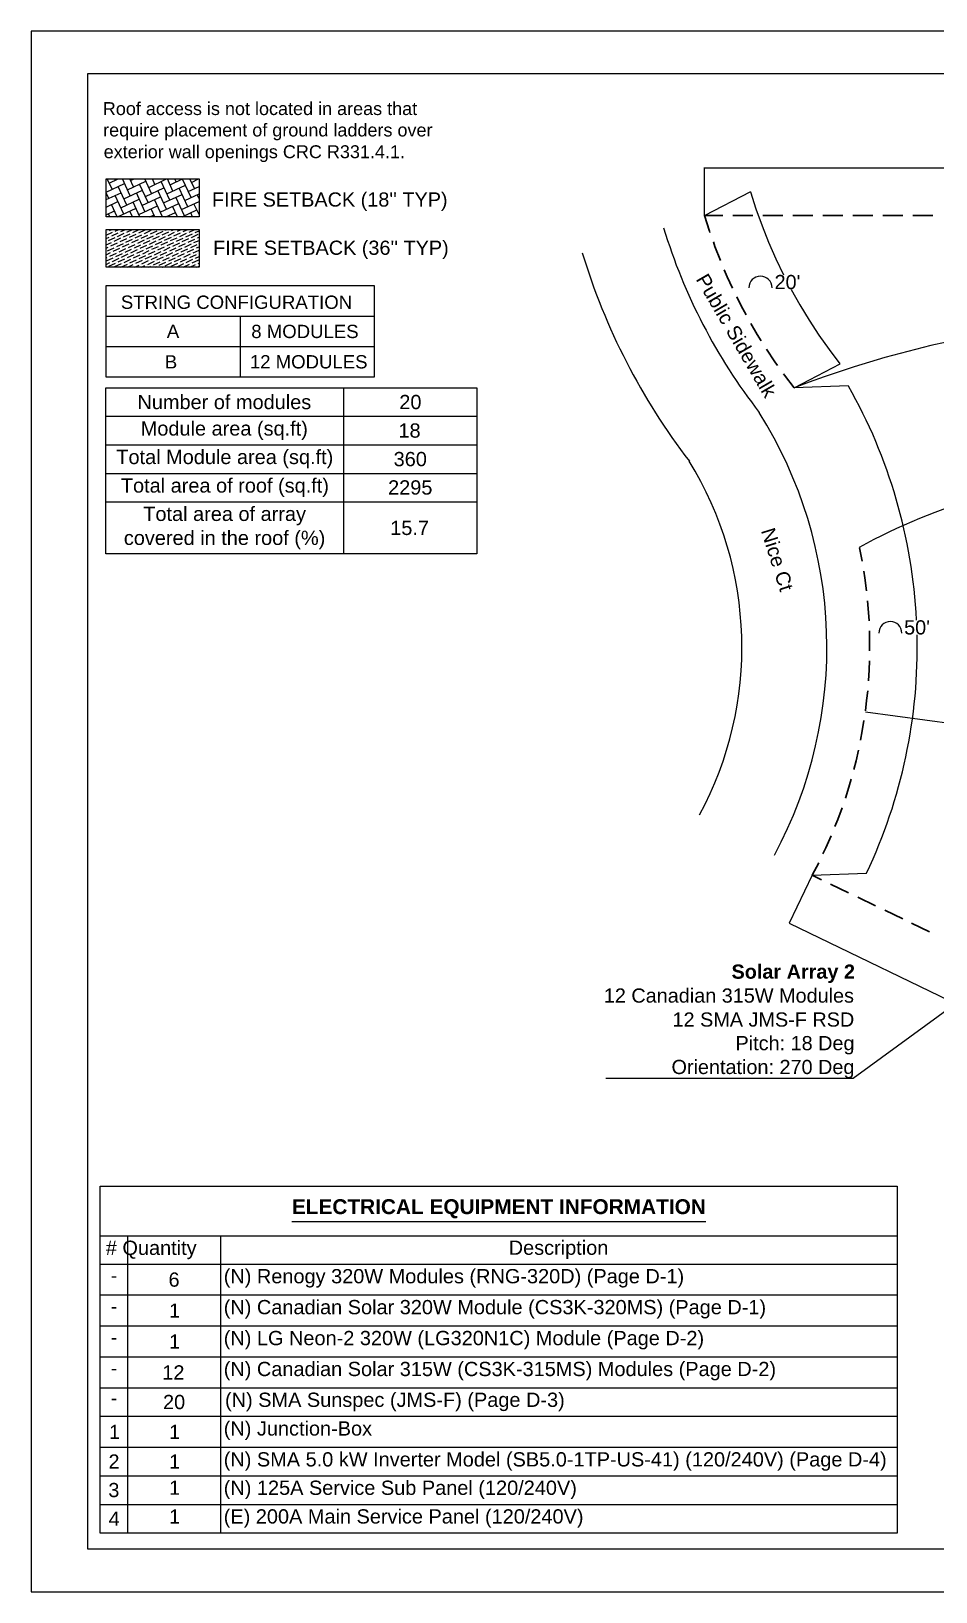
# Model space of a CAD drawing. Header units: inches. Extents: x 347 to 7477, y 1065 to 7514.
# Drawn here: x 2133 to 2770, y 6128 to 7228 of the extents above; entities that cross this region are included whole.
import ezdxf

# ---------------------------------------------------------------- set-up
doc = ezdxf.new("R2010")
doc.units = ezdxf.units.IN
doc.header["$MEASUREMENT"] = 0
doc.layers.add('PDF2_0', color=7, linetype='Continuous', true_color=0x636466)
for name, color, linetype in [('PDF2_PDF2_Geometry', 7, 'Continuous'), ('PDF2_PDF_Geometry', 7, 'Continuous'), ('PDF2_Text', 7, 'Continuous')]:
    doc.layers.add(name, color=color, linetype=linetype)
doc.styles.add('PDF Arial', font='arial.ttf')
doc.styles.add('PDF Arial Bold', font='arialbd.ttf')

msp = doc.modelspace()

# ---------------------------------------------------------------- linework, layer by layer
at = {"layer": 'PDF2_0', "color": 7, "lineweight": 25}
for points in [[(2132.6, 7228.3), (2132.6, 6128.4), (3832.5, 6128.4), (3832.5, 7228.3)], [(2185.4, 7124.2), (2250.9, 7124.2), (2250.9, 7097.5), (2185.4, 7097.5)], [(2185.4, 7088.6), (2250.9, 7088.6), (2250.9, 7062), (2185.4, 7062)], [(2446.6, 6859.9), (2185.2, 6859.9), (2185.2, 6977), (2446.6, 6977)], [(2742.8, 6169.8), (2181.3, 6169.8), (2181.3, 6414.3), (2742.8, 6414.3)]]:
    msp.add_lwpolyline(points, close=True, dxfattribs=at)
for points in [[(2607, 7098.4), (2607, 7132.3)], [(2607.2, 7132.1), (2931.9, 7132.1)], [(2607.1, 7098.4), (2639.6, 7115.3)], [(2639.5, 7115), (2643.3, 7103.1), (2647.6, 7091.2), (2652.2, 7079.6), (2657.3, 7068), (2662.8, 7056.7)], [(2668.1, 7046.3), (2674.3, 7035.4), (2680.8, 7024.6), (2687.6, 7014.2), (2694.9, 7003.9), (2702.4, 6993.9)], [(2708.6, 6978.3), (2670.3, 6976.9), (2702.7, 6993.8)], [(2352.7, 6977), (2352.7, 6859.9)], [(2185.2, 6956.9), (2446.6, 6956.9)], [(2185.2, 6936.8), (2446.6, 6936.8)], [(2185.2, 6916.7), (2446.6, 6916.7)], [(2185.2, 6896.7), (2446.6, 6896.7)], [(2720.4, 6748.8), (2720.4, 6748.9)], [(2720.6, 6748.7), (2824.9, 6734.5)], [(2945.3, 6660.5), (2711.8, 6490.2), (2537.6, 6490.2)], [(2682.9, 6633.4), (2666.6, 6599.6)], [(2683, 6633.5), (2721.3, 6634.9)], [(2666.8, 6599.7), (2800.9, 6534.8)], [(2316.3, 6389.5), (2413.2, 6389.5), (2608, 6389.5)], [(2181.3, 6379.4), (2742.8, 6379.4)], [(2200.5, 6379.4), (2200.5, 6169.8)], [(2265.9, 6379.4), (2265.9, 6169.8)], [(2181.3, 6359.3), (2742.8, 6359.3)], [(2181.3, 6337.6), (2742.8, 6337.6)], [(2181.3, 6315.8), (2742.8, 6315.8)], [(2181.3, 6294), (2742.8, 6294)], [(2181.3, 6272.2), (2742.8, 6272.2)], [(2181.3, 6252.1), (2742.8, 6252.1)], [(2181.3, 6230.3), (2742.8, 6230.3)], [(2181.3, 6210.2), (2742.8, 6210.2)], [(2181.3, 6190), (2742.8, 6190)]]:
    msp.add_lwpolyline(points, dxfattribs=at)
at = {"layer": 'PDF2_0', "color": 132, "lineweight": 25, "true_color": 0x00c1c1}
for points in [[(2185.4, 7114.9), (2198.3, 7120.9)], [(2189.6, 7116.9), (2186.2, 7124.2)], [(2187.6, 7121.2), (2193.9, 7124.2)], [(2191.9, 7123.2), (2191.5, 7124.2)], [(2200, 7105.8), (2193.9, 7118.9)], [(2202.4, 7112.2), (2196.9, 7124.2)], [(2200.4, 7116.5), (2213.4, 7122.6)], [(2204.7, 7118.6), (2202.1, 7124.2)], [(2202.7, 7123), (2205.2, 7124.2)], [(2215.1, 7107.5), (2209, 7120.6)], [(2217.5, 7114), (2212.7, 7124.2)], [(2213.1, 7111.9), (2226.2, 7118)], [(2215.5, 7118.2), (2227.9, 7124.2)], [(2219.7, 7120.3), (2218, 7124.2)], [(2230.2, 7109.3), (2224.1, 7122.3)], [(2228.2, 7113.6), (2241.3, 7119.7)], [(2232.5, 7115.7), (2228.6, 7124.2)], [(2230.5, 7120.1), (2239.3, 7124.2)], [(2234.8, 7122.1), (2233.9, 7124.2)], [(2243, 7104.6), (2236.9, 7117.7)], [(2245.3, 7111.1), (2239.2, 7124.1)], [(2243.3, 7115.3), (2250.9, 7118.9)], [(2247.6, 7117.4), (2244.5, 7124.2)], [(2245.6, 7121.8), (2250.6, 7124.2)], [(2250, 7123.8), (2249.8, 7124.2)], [(2185.4, 7109.6), (2196, 7114.5)], [(2187.3, 7110.4), (2185.4, 7114.5)], [(2185.4, 7104.3), (2193.7, 7108.2)], [(2193.3, 7097.5), (2189.3, 7106.1)], [(2197.8, 7099.4), (2191.7, 7112.5)], [(2195.7, 7103.8), (2208.8, 7109.9)], [(2198, 7110.2), (2211.1, 7116.3)], [(2209.2, 7097.5), (2204.4, 7107.9)], [(2212.8, 7101.2), (2206.8, 7114.3)], [(2210.7, 7105.5), (2223.8, 7111.6)], [(2225.1, 7097.5), (2219.5, 7109.6)], [(2227.9, 7102.9), (2221.8, 7116)], [(2223.6, 7100.9), (2236.6, 7107)], [(2225.8, 7107.3), (2238.9, 7113.3)], [(2240.6, 7098.3), (2234.5, 7111.3)], [(2238.6, 7102.6), (2250.9, 7108.4)], [(2240.9, 7109), (2250.9, 7113.6)], [(2250.9, 7099.1), (2247.3, 7106.7)], [(2250.9, 7110.4), (2249.6, 7113.1)], [(2185.4, 7099), (2191.3, 7101.8)], [(2188, 7097.5), (2187, 7099.7)], [(2193.5, 7097.5), (2206.5, 7103.5)], [(2203.9, 7097.5), (2202.1, 7101.4)], [(2208.5, 7099.2), (2221.6, 7105.3)], [(2216.2, 7097.5), (2219.2, 7098.9)], [(2219.8, 7097.5), (2217.2, 7103.2)], [(2227.5, 7097.5), (2234.3, 7100.6)], [(2230.5, 7097.5), (2229.9, 7098.5)], [(2235.7, 7097.5), (2232.3, 7105)], [(2239, 7097.5), (2249.3, 7102.4)], [(2246.3, 7097.5), (2245, 7100.3)]]:
    msp.add_lwpolyline(points, dxfattribs=at)
at = {"layer": 'PDF2_0', "color": 7, "lineweight": 30}
for points in [[(2620, 7098.4), (2607, 7098.4), (2610.5, 7087.4), (2610.9, 7086.5)], [(2641, 7098.4), (2627, 7098.4)], [(2662.2, 7098.4), (2648.1, 7098.4)], [(2683.4, 7098.4), (2669.3, 7098.4)], [(2704.5, 7098.4), (2690.4, 7098.4)], [(2725.6, 7098.4), (2711.5, 7098.4)], [(2746.8, 7098.4), (2732.7, 7098.4)], [(2767.9, 7098.4), (2753.8, 7098.4)], [(2613.3, 7079.8), (2614.3, 7076.6), (2618.3, 7066.7)], [(2621, 7060.1), (2623.1, 7055.3), (2626.8, 7047.3)], [(2629.9, 7041), (2633, 7034.7), (2636.3, 7028.4)], [(2639.8, 7022.3), (2644.2, 7014.6), (2647, 7010.2)], [(2650.7, 7004.3), (2656.7, 6995.4), (2658.6, 6992.6)], [(2662.7, 6986.8), (2663.3, 6986), (2670.2, 6976.9)], [(2718.1, 6854.7), (2716.2, 6864.3)], [(2721.2, 6833.8), (2720, 6843.1), (2719.2, 6847.8)], [(2723, 6812.7), (2722.3, 6821.5), (2721.9, 6826.8)], [(2723.4, 6791.6), (2723.4, 6799.9), (2723.2, 6805.7)], [(2722.6, 6770.5), (2723.1, 6778.3), (2723.2, 6784.6)], [(2720.4, 6749.4), (2721.3, 6756.7), (2722.1, 6763.4)], [(2717, 6728.6), (2718.2, 6735.3), (2719.4, 6742.4)], [(2712.3, 6708), (2713.9, 6714.1), (2715.6, 6721.7)], [(2706.3, 6687.8), (2708.1, 6693.2), (2710.4, 6701.2)], [(2699, 6667.9), (2701, 6672.8), (2704, 6681)], [(2690.5, 6648.5), (2692.6, 6652.8), (2696.4, 6661.3)], [(2689.5, 6630.3), (2682.9, 6633.5), (2687.5, 6642.2)], [(2708.6, 6621), (2695.9, 6627.2)], [(2727.6, 6611.8), (2715, 6618)], [(2746.7, 6602.7), (2734, 6608.8)], [(2765.7, 6593.5), (2753, 6599.6)]]:
    msp.add_lwpolyline(points, dxfattribs=at)
at = {"layer": 'PDF2_0', "lineweight": 25}
for points in [[(2185.4, 7086.8), (2185.8, 7087)], [(2185.4, 7084.6), (2190, 7086.6)], [(2186.7, 7087.4), (2186.7, 7087.4)], [(2187.7, 7087.8), (2189.4, 7088.6)], [(2188.4, 7083.6), (2188.4, 7083.6)], [(2189.4, 7084.1), (2194, 7086.3)], [(2190.9, 7087.1), (2190.9, 7087.1)], [(2191.8, 7087.5), (2194.3, 7088.6)], [(2193.5, 7083.7), (2198.2, 7085.9)], [(2194.9, 7086.7), (2194.9, 7086.7)], [(2195.9, 7087.2), (2199.1, 7088.6)], [(2197.7, 7083.5), (2202.3, 7085.6)], [(2199.1, 7086.4), (2199.1, 7086.4)], [(2200, 7086.8), (2204, 7088.6)], [(2201.8, 7083.1), (2206.5, 7085.3)], [(2203.3, 7086), (2203.3, 7086)], [(2204.2, 7086.5), (2208.8, 7088.6)], [(2205.9, 7082.7), (2210.7, 7084.9)], [(2207.4, 7085.7), (2207.4, 7085.7)], [(2208.4, 7086.1), (2213, 7088.3)], [(2210.1, 7082.4), (2214.7, 7084.6)], [(2211.6, 7085.4), (2211.6, 7085.4)], [(2212.5, 7085.8), (2217.2, 7088)], [(2214.2, 7082), (2218.9, 7084.2)], [(2215.7, 7085), (2215.7, 7085)], [(2216.7, 7085.5), (2221.3, 7087.6)], [(2218.1, 7088.4), (2218.1, 7088.4)], [(2218.4, 7081.7), (2223, 7083.9)], [(2219.8, 7084.6), (2219.8, 7084.6)], [(2220.7, 7085.1), (2225.5, 7087.3)], [(2222.3, 7088.1), (2222.3, 7088.1)], [(2222.6, 7081.4), (2227.2, 7083.6)], [(2223.2, 7088.5), (2223.6, 7088.6)], [(2224, 7084.3), (2224, 7084.3)], [(2224.9, 7084.7), (2229.6, 7086.9)], [(2226.4, 7087.7), (2226.4, 7087.7)], [(2227.3, 7088.2), (2228.5, 7088.6)], [(2228.1, 7084), (2228.1, 7084)], [(2229.1, 7084.4), (2233.7, 7086.6)], [(2230.5, 7087.4), (2230.5, 7087.4)], [(2231.5, 7087.8), (2233.3, 7088.6)], [(2232.3, 7083.6), (2232.3, 7083.6)], [(2233.2, 7084.1), (2237.9, 7086.3)], [(2234.6, 7087), (2234.6, 7087)], [(2235.6, 7087.5), (2238.2, 7088.6)], [(2237.4, 7083.7), (2242, 7085.9)], [(2238.8, 7086.6), (2238.8, 7086.6)], [(2239.7, 7087.1), (2243.1, 7088.6)], [(2241.5, 7083.4), (2246.2, 7085.6)], [(2243, 7086.4), (2243, 7086.4)], [(2243.9, 7086.7), (2248, 7088.6)], [(2245.6, 7083), (2250.3, 7085.2)], [(2247.1, 7086), (2247.1, 7086)], [(2248.1, 7086.5), (2250.9, 7087.7)], [(2185.4, 7082.3), (2187.5, 7083.2)], [(2185.4, 7077.7), (2189.2, 7079.5)], [(2185.4, 7075.4), (2186.9, 7076.1)], [(2186, 7080.3), (2186, 7080.3)], [(2186.3, 7073.6), (2191, 7075.7)], [(2187, 7080.7), (2191.7, 7082.9)], [(2187.8, 7076.6), (2187.8, 7076.6)], [(2188.7, 7077), (2193.4, 7079.2)], [(2189.5, 7072.8), (2189.5, 7072.8)], [(2190.2, 7079.9), (2190.2, 7079.9)], [(2190.5, 7073.2), (2195.1, 7075.4)], [(2191.1, 7080.4), (2195.8, 7082.6)], [(2191.9, 7076.2), (2191.9, 7076.2)], [(2192.6, 7083.3), (2192.6, 7083.3)], [(2192.9, 7076.7), (2197.6, 7078.8)], [(2193.7, 7072.5), (2193.7, 7072.5)], [(2194.3, 7079.6), (2194.3, 7079.6)], [(2194.6, 7072.9), (2199.3, 7075.1)], [(2195.3, 7080), (2199.9, 7082.2)], [(2196, 7075.8), (2196, 7075.8)], [(2196.8, 7083), (2196.8, 7083)], [(2197, 7076.3), (2201.7, 7078.5)], [(2198.5, 7079.3), (2198.5, 7079.3)], [(2198.8, 7072.6), (2203.4, 7074.7)], [(2199.4, 7079.7), (2204.1, 7081.8)], [(2200.2, 7075.5), (2200.2, 7075.5)], [(2200.8, 7082.6), (2200.8, 7082.6)], [(2201.1, 7075.9), (2205.8, 7078.1)], [(2202.6, 7078.9), (2202.6, 7078.9)], [(2202.9, 7072.2), (2207.6, 7074.4)], [(2203.6, 7079.4), (2208.2, 7081.6)], [(2204.4, 7075.2), (2204.4, 7075.2)], [(2205, 7082.3), (2205, 7082.3)], [(2205.3, 7075.6), (2209.9, 7077.7)], [(2206.8, 7078.6), (2206.8, 7078.6)], [(2207, 7071.8), (2211.7, 7074)], [(2207.7, 7079), (2212.4, 7081.2)], [(2208.5, 7074.8), (2208.5, 7074.8)], [(2209.1, 7081.9), (2209.1, 7081.9)], [(2209.5, 7075.3), (2214.1, 7077.5)], [(2210.9, 7078.2), (2210.9, 7078.2)], [(2211.2, 7071.5), (2215.8, 7073.7)], [(2211.8, 7078.7), (2216.5, 7080.8)], [(2212.7, 7074.5), (2212.7, 7074.5)], [(2213.3, 7081.6), (2213.3, 7081.6)], [(2213.6, 7074.9), (2218.3, 7077.1)], [(2215, 7077.8), (2215, 7077.8)], [(2215.3, 7071.2), (2220, 7073.4)], [(2216, 7078.3), (2220.6, 7080.5)], [(2216.7, 7074.1), (2216.7, 7074.1)], [(2217.5, 7081.3), (2217.5, 7081.3)], [(2217.7, 7074.6), (2222.4, 7076.7)], [(2219.2, 7077.6), (2219.2, 7077.6)], [(2219.5, 7070.8), (2224.1, 7073)], [(2220.1, 7077.9), (2224.8, 7080.1)], [(2220.9, 7073.7), (2220.9, 7073.7)], [(2221.6, 7080.9), (2221.6, 7080.9)], [(2221.8, 7074.2), (2226.6, 7076.4)], [(2223.4, 7077.2), (2223.4, 7077.2)], [(2223.6, 7070.5), (2228.3, 7072.7)], [(2224.3, 7077.7), (2228.9, 7079.8)], [(2225.1, 7073.5), (2225.1, 7073.5)], [(2225.7, 7080.6), (2225.7, 7080.6)], [(2226, 7073.8), (2230.6, 7076)], [(2226.6, 7081), (2231.4, 7083.2)], [(2227.5, 7076.8), (2227.5, 7076.8)], [(2228.4, 7077.3), (2233.1, 7079.5)], [(2229.2, 7073.1), (2229.2, 7073.1)], [(2229.9, 7080.2), (2229.9, 7080.2)], [(2230.2, 7073.6), (2234.8, 7075.7)], [(2230.8, 7080.7), (2235.5, 7082.8)], [(2231.6, 7076.5), (2231.6, 7076.5)], [(2232.5, 7076.9), (2237.3, 7079.1)], [(2233.4, 7072.7), (2233.4, 7072.7)], [(2234, 7079.9), (2234, 7079.9)], [(2234.3, 7073.2), (2239, 7075.4)], [(2234.9, 7080.3), (2239.6, 7082.5)], [(2235.7, 7076.1), (2235.7, 7076.1)], [(2236.5, 7083.3), (2236.5, 7083.3)], [(2236.7, 7076.6), (2241.4, 7078.7)], [(2238.2, 7079.6), (2238.2, 7079.6)], [(2238.4, 7072.8), (2243.1, 7075)], [(2239.1, 7080), (2243.8, 7082.2)], [(2239.9, 7075.8), (2239.9, 7075.8)], [(2240.5, 7082.9), (2240.5, 7082.9)], [(2240.8, 7076.2), (2245.5, 7078.4)], [(2242.3, 7079.2), (2242.3, 7079.2)], [(2242.5, 7072.5), (2247.3, 7074.7)], [(2243.3, 7079.7), (2247.9, 7081.8)], [(2244.1, 7075.5), (2244.1, 7075.5)], [(2244.7, 7082.6), (2244.7, 7082.6)], [(2245, 7075.9), (2249.6, 7078.1)], [(2246.4, 7078.8), (2246.4, 7078.8)], [(2246.7, 7072.2), (2250.9, 7074.1)], [(2247.3, 7079.3), (2250.9, 7080.9)], [(2248.2, 7075.1), (2248.2, 7075.1)], [(2248.8, 7082.3), (2248.8, 7082.3)], [(2249.2, 7075.6), (2250.9, 7076.4)], [(2249.8, 7082.6), (2250.9, 7083.2)], [(2250.6, 7078.5), (2250.6, 7078.5)], [(2185.4, 7070.8), (2188.6, 7072.4)], [(2185.4, 7068.6), (2186.2, 7068.9)], [(2185.4, 7064), (2188, 7065.2)], [(2185.7, 7066.5), (2190.3, 7068.7)], [(2186.5, 7062.3), (2186.5, 7062.3)], [(2187.1, 7069.4), (2187.1, 7069.4)], [(2187.4, 7062.7), (2192, 7064.8)], [(2188, 7069.8), (2192.8, 7072)], [(2188.9, 7065.7), (2188.9, 7065.7)], [(2189.8, 7066.1), (2194.5, 7068.3)], [(2191.3, 7069), (2191.3, 7069)], [(2191.6, 7062.4), (2196.2, 7064.6)], [(2192.2, 7069.5), (2196.9, 7071.7)], [(2193, 7065.3), (2193, 7065.3)], [(2193.9, 7065.8), (2198.7, 7067.9)], [(2195.4, 7068.8), (2195.4, 7068.8)], [(2195.7, 7062), (2200.4, 7064.2)], [(2196.3, 7069.1), (2201, 7071.3)], [(2197.1, 7064.9), (2197.1, 7064.9)], [(2197.9, 7072.1), (2197.9, 7072.1)], [(2198.1, 7065.4), (2202.8, 7067.6)], [(2199.6, 7068.4), (2199.6, 7068.4)], [(2200.5, 7068.8), (2205.2, 7071)], [(2200.6, 7062), (2204.5, 7063.8)], [(2201.3, 7064.7), (2201.3, 7064.7)], [(2201.9, 7071.7), (2201.9, 7071.7)], [(2202.2, 7065), (2206.9, 7067.2)], [(2203.7, 7068), (2203.7, 7068)], [(2204.7, 7068.5), (2209.3, 7070.7)], [(2205.5, 7064.3), (2205.5, 7064.3)], [(2205.5, 7062), (2208.7, 7063.5)], [(2206.1, 7071.4), (2206.1, 7071.4)], [(2206.4, 7064.8), (2211, 7066.9)], [(2207.8, 7067.7), (2207.8, 7067.7)], [(2208.8, 7068.1), (2213.5, 7070.3)], [(2209.6, 7063.9), (2209.6, 7063.9)], [(2210.2, 7071.1), (2210.2, 7071.1)], [(2210.4, 7062), (2212.8, 7063.2)], [(2210.6, 7064.4), (2215.2, 7066.6)], [(2212, 7067.3), (2212, 7067.3)], [(2212.9, 7067.8), (2217.6, 7069.9)], [(2213.7, 7063.6), (2213.7, 7063.6)], [(2214.4, 7070.8), (2214.4, 7070.8)], [(2214.7, 7064), (2219.4, 7066.2)], [(2215.2, 7062), (2216.9, 7062.8)], [(2216.1, 7067), (2216.1, 7067)], [(2217.1, 7067.4), (2221.7, 7069.6)], [(2217.8, 7063.3), (2217.8, 7063.3)], [(2218.6, 7070.4), (2218.6, 7070.4)], [(2218.8, 7063.7), (2223.5, 7065.8)], [(2220.1, 7062), (2221.1, 7062.5)], [(2220.3, 7066.7), (2220.3, 7066.7)], [(2221.2, 7067.1), (2225.9, 7069.3)], [(2222, 7062.9), (2222, 7062.9)], [(2222.6, 7070), (2222.6, 7070)], [(2222.9, 7063.4), (2227.6, 7065.6)], [(2224.5, 7066.3), (2224.5, 7066.3)], [(2225, 7062), (2225.2, 7062.1)], [(2225.4, 7066.8), (2230, 7068.9)], [(2226.2, 7062.6), (2226.2, 7062.6)], [(2226.8, 7069.7), (2226.8, 7069.7)], [(2227.1, 7063), (2231.7, 7065.2)], [(2227.7, 7070.1), (2232.5, 7072.3)], [(2228.5, 7065.9), (2228.5, 7065.9)], [(2229.5, 7066.4), (2234.2, 7068.6)], [(2230.3, 7062.2), (2230.3, 7062.2)], [(2231, 7069.4), (2231, 7069.4)], [(2231.3, 7062.7), (2235.9, 7064.8)], [(2231.9, 7069.8), (2236.5, 7072)], [(2232.7, 7065.7), (2232.7, 7065.7)], [(2233.6, 7066), (2238.3, 7068.2)], [(2235.1, 7069), (2235.1, 7069)], [(2235.4, 7062.3), (2240.1, 7064.5)], [(2236, 7069.5), (2240.7, 7071.7)], [(2236.8, 7065.3), (2236.8, 7065.3)], [(2237.5, 7072.4), (2237.5, 7072.4)], [(2237.8, 7065.8), (2242.4, 7067.9)], [(2239.3, 7068.7), (2239.3, 7068.7)], [(2239.6, 7062), (2244.2, 7064.1)], [(2240.2, 7069.1), (2244.9, 7071.3)], [(2241, 7064.9), (2241, 7064.9)], [(2241.6, 7072.1), (2241.6, 7072.1)], [(2241.9, 7065.4), (2246.6, 7067.6)], [(2243.4, 7068.3), (2243.4, 7068.3)], [(2244.4, 7068.8), (2249, 7070.9)], [(2244.5, 7062), (2248.3, 7063.8)], [(2245.2, 7064.6), (2245.2, 7064.6)], [(2245.8, 7071.7), (2245.8, 7071.7)], [(2246.1, 7065), (2250.7, 7067.2)], [(2247.5, 7068), (2247.5, 7068)], [(2248.4, 7068.4), (2250.9, 7069.6)], [(2249.3, 7064.2), (2249.3, 7064.2)], [(2249.4, 7062), (2250.9, 7062.7)], [(2249.9, 7071.4), (2249.9, 7071.4)], [(2250.2, 7064.7), (2250.9, 7064.9)]]:
    msp.add_lwpolyline(points, dxfattribs=at)
at = {"layer": 'PDF2_0', "color": 7, "lineweight": 25}
for centre, radius, start, end in [((2962.1, 7206.1), 401.1, 196.8709, 217.9115), ((2962.7, 7206.2), 461.7, 196.8787, 217.4911), ((2646.5, 7047.5), 8.13, 360, 180), ((2939.8, 6273.9), 753, 83.7158, 110.9784), ((2383.9, 6794.3), 373.1, 2.9234, 29.5212), ((2383.7, 6794.3), 309.6, 331.7322, 32.2559), ((2383.7, 6794.3), 249.7, 331.7322, 31.6406), ((2905, 6527.9), 385.9, 91.3953, 119.3115), ((2738, 6804.1), 8.13, 360, 180), ((2383.9, 6794.3), 373.1, 334.7257, 1.3239)]:
    msp.add_arc(centre, radius, start, end, dxfattribs=at)
at = {"layer": 'PDF2_0', "color": 7, "transparency": 33554559}
for points in [[(2607.2, 7132.2), (2607.2, 7132.1), (2607, 7132.1)], [(2639.4, 7115), (2639.5, 7115), (2639.4, 7115.2)], [(2702.5, 6993.9), (2702.4, 6993.8), (2702.6, 6993.7)], [(2708.5, 6978.1), (2708.5, 6978.2), (2708.4, 6978.3)], [(2720.6, 6748.7), (2720.5, 6748.6), (2720.4, 6748.7)], [(2721.2, 6635), (2721.2, 6634.8), (2721.2, 6634.8)], [(2666.8, 6599.7), (2666.8, 6599.6), (2666.7, 6599.8)]]:
    msp.add_solid(points, dxfattribs=at)
at = {"layer": 'PDF2_PDF2_Geometry', "lineweight": 25}
msp.add_lwpolyline([(2374.2, 6984.6), (2185.4, 6984.6), (2185.4, 7049), (2374.2, 7049)], close=True, dxfattribs=at)
for points in [[(2185.4, 7027.6), (2374.2, 7027.6)], [(2279.9, 7027.6), (2279.9, 6984.6)], [(2185.4, 7006.1), (2374.2, 7006.1)]]:
    msp.add_lwpolyline(points, dxfattribs=at)
at = {"layer": 'PDF2_PDF_Geometry', "lineweight": 25}
msp.add_lwpolyline([(3792.5, 7198.4), (3792.5, 6158.4), (2172.6, 6158.4), (2172.6, 7198.4), (3792.5, 7198.4), (3792.5, 6158.4), (3539.1, 6158.4), (3539.1, 6191.2), (3792.5, 6191.2), (3539.1, 6191.2), (3539.1, 6224.1), (3792.5, 6224.1)], dxfattribs=at)

# ---------------------------------------------------------------- texts
at = {"layer": 'PDF2_Text', "attachment_point": 7}
for s, insert, char_height, style in [('Roof access is not located in areas that', (2183.1, 7169.1), 9.085, 'PDF Arial'), ('require placement of ground ladders over', (2183.3, 7151.4), 9.085, 'PDF Arial'), ('exterior wall openings CRC R331.4.1.', (2183.7, 7136.1), 9.085, 'PDF Arial'), ("FIRE SETBACK (18'' TYP)", (2260, 7101.7), 10, 'PDF Arial'), ("FIRE SETBACK (36'' TYP)", (2260.8, 7067.7), 10, 'PDF Arial'), ("20'", (2656.4, 7046.4), 10, 'PDF Arial'), ('STRING CONFIGURATION', (2195.8, 7032.5), 9.375, 'PDF Arial'), ('A', (2228.2, 7012.2), 9.37, 'PDF Arial'), ('8 MODULES', (2287.7, 7011.9), 9.37, 'PDF Arial'), ('B', (2226.8, 6990.6), 9.37, 'PDF Arial'), ('12 MODULES', (2286.7, 6990.5), 9.37, 'PDF Arial'), ('Number of modules', (2207.5, 6961.8), 10.046, 'PDF Arial'), ('20', (2392, 6961.8), 10.05, 'PDF Arial'), ('Module area (sq.ft)', (2209.8, 6940.3), 10.046, 'PDF Arial'), ('18', (2391.4, 6941.7), 10.05, 'PDF Arial'), ('Total Module area (sq.ft)', (2192.6, 6920.2), 10.046, 'PDF Arial'), ('360', (2388, 6921.6), 10.05, 'PDF Arial'), ('Total area of roof (sq.ft)', (2195.8, 6900.1), 10.046, 'PDF Arial'), ('2295', (2384.1, 6901.6), 10.05, 'PDF Arial'), ('Total area of array', (2211.6, 6880.1), 10.046, 'PDF Arial'), ('covered in the roof (%)', (2197.9, 6863.2), 10.046, 'PDF Arial'), ('15.7', (2385.6, 6873.1), 10.05, 'PDF Arial'), ("50'", (2747.7, 6803), 10, 'PDF Arial'), ('Solar Array 2', (2626.1, 6557.5), 10, 'PDF Arial Bold'), ('12 Canadian 315W Modules', (2536.1, 6543.5), 10, 'PDF Arial'), ('12 SMA JMS-F RSD', (2584.5, 6526.6), 10, 'PDF Arial'), ('Pitch: 18 Deg', (2628.9, 6507.1), 10, 'PDF Arial'), ('Orientation: 270 Deg', (2583.8, 6490.3), 10, 'PDF Arial'), ('ELECTRICAL EQUIPMENT INFORMATION', (2316.3, 6391.6), 10.5, 'PDF Arial Bold'), ('# Quantity', (2185.2, 6362.8), 10.05, 'PDF Arial'), ('Description', (2469.1, 6362.9), 10.046, 'PDF Arial'), ('-', (2188.6, 6346.4), 10, 'PDF Arial'), ('6', (2229.4, 6343.3), 10, 'PDF Arial'), ('(N) Renogy 320W Modules (RNG-320D) (Page D-1)', (2268.3, 6342.8), 10.046, 'PDF Arial'), ('-', (2188.6, 6324.6), 10, 'PDF Arial'), ('1', (2229.8, 6321.6), 10, 'PDF Arial'), ('(N) Canadian Solar 320W Module (CS3K-320MS) (Page D-1)', (2268.3, 6321), 10.046, 'PDF Arial'), ('-', (2188.6, 6302.8), 10, 'PDF Arial'), ('1', (2229.8, 6299.8), 10, 'PDF Arial'), ('(N) LG Neon-2 320W (LG320N1C) Module (Page D-2)', (2268.3, 6299.2), 10.046, 'PDF Arial'), ('-', (2188.6, 6281.1), 10, 'PDF Arial'), ('12', (2225, 6278), 10.05, 'PDF Arial'), ('(N) Canadian Solar 315W (CS3K-315MS) Modules (Page D-2)', (2268.3, 6277.4), 10.046, 'PDF Arial'), ('-', (2188.6, 6260.1), 10, 'PDF Arial'), ('20', (2225.5, 6257), 10.05, 'PDF Arial'), ('(N) SMA Sunspec (JMS-F) (Page D-3)', (2269.2, 6255.7), 10.046, 'PDF Arial'), ('(N) Junction-Box', (2268.3, 6235.5), 10.046, 'PDF Arial'), ('1', (2187.5, 6236.1), 10, 'PDF Arial'), ('1', (2229.8, 6236.1), 10, 'PDF Arial'), ('(N) SMA 5.0 kW Inverter Model (SB5.0-1TP-US-41) (120/240V) (Page D-4)', (2268.3, 6213.7), 10.046, 'PDF Arial'), ('2', (2187.1, 6215.2), 10, 'PDF Arial'), ('1', (2229.8, 6215.2), 10, 'PDF Arial'), ('3', (2187, 6195), 10, 'PDF Arial'), ('1', (2229.8, 6196.8), 10, 'PDF Arial'), ('(N) 125A Service Sub Panel (120/240V)', (2268.3, 6193.7), 10.046, 'PDF Arial'), ('4', (2187.2, 6174.9), 10, 'PDF Arial'), ('1', (2229.8, 6176.5), 10, 'PDF Arial'), ('(E) 200A Main Service Panel (120/240V)', (2268.3, 6173.5), 10.046, 'PDF Arial')]:
    msp.add_mtext(s, dxfattribs=dict(at, insert=insert, char_height=char_height, style=style))
at = {"layer": 'PDF2_Text', "char_height": 10, "attachment_point": 7, "style": 'PDF Arial'}
for s, insert, rotation in [('Public Sidewalk', (2600.5, 7053.5), 300.2068), ('Nice Ct', (2646.6, 6876.3), 287.43)]:
    msp.add_mtext(s, dxfattribs=dict(at, insert=insert, rotation=rotation))

doc.saveas('drawing.dxf')
